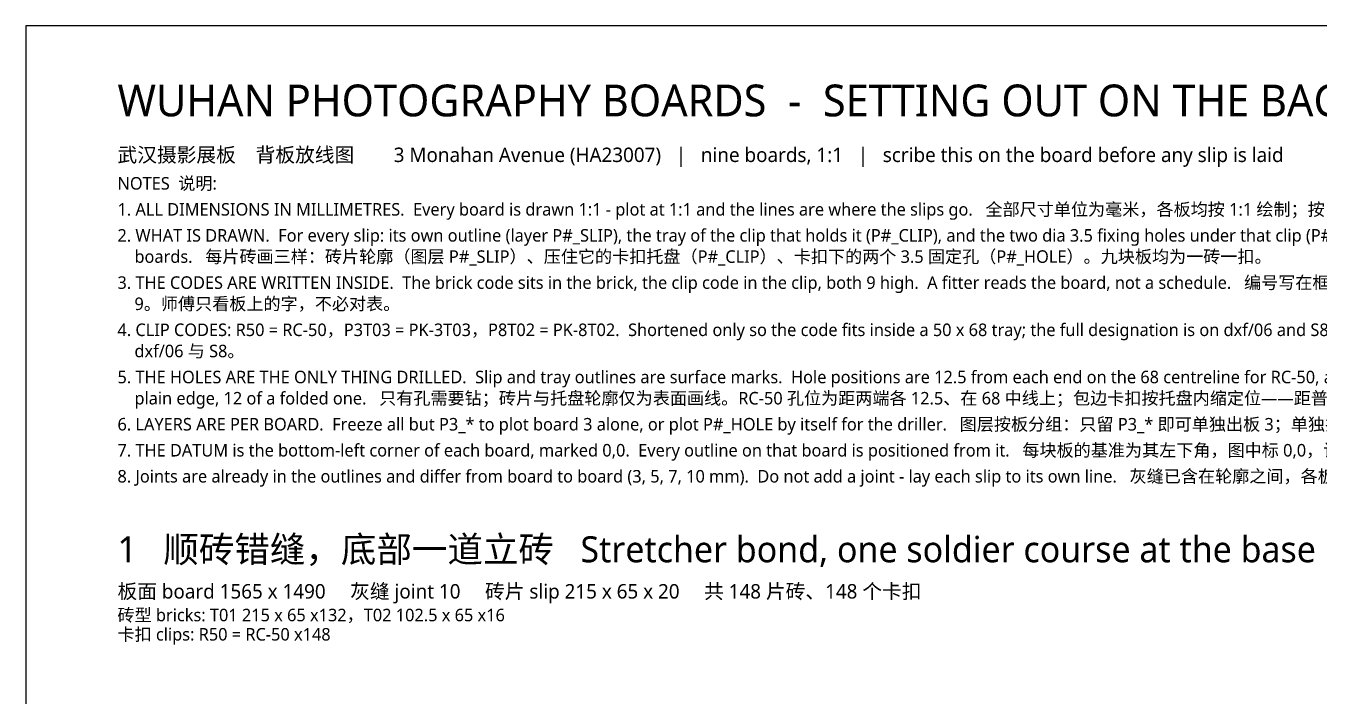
# Model space of a CAD drawing. Header units: millimetres. Extents: x -190 to 8130, y -7782 to 208.
# Drawn here: x -190 to 2492, y -1184 to 208 of the extents above; entities that cross this region are included whole.
import ezdxf
from ezdxf.enums import TextEntityAlignment as Align

# ---------------------------------------------------------------- set-up
doc = ezdxf.new("R2010")
doc.units = ezdxf.units.MM
for name, color, linetype in [('BORDER', 7, 'Continuous'), ('NOTE', 7, 'Continuous'), ('TITLE', 7, 'Continuous')]:
    doc.layers.add(name, color=color, linetype=linetype)
doc.styles.add('CN', font='msyh.ttc')

msp = doc.modelspace()

# ---------------------------------------------------------------- linework, layer by layer
at = {"layer": 'BORDER'}
msp.add_lwpolyline([(-190, -7781.5), (8129.51, -7781.5), (8129.51, 207.69), (-190, 207.69)], close=True, dxfattribs=at)

# ---------------------------------------------------------------- texts
at = {"layer": 'NOTE', "style": 'CN'}
for s, p in [('NOTES  说明:', (0, -140)), ('1. ALL DIMENSIONS IN MILLIMETRES.  Every board is drawn 1:1 - plot at 1:1 and the lines are where the slips go.   全部尺寸单位为毫米，各板均按 1:1 绘制；按 1:1 出图，图上的线就是砖片的位置。', (0, -194)), ('2. WHAT IS DRAWN.  For every slip: its own outline (layer P#_SLIP), the tray of the clip that holds it (P#_CLIP), and the two dia 3.5 fixing holes under that clip (P#_HOLE).  One clip per slip on all nine', (0, -248)), ('    boards.   每片砖画三样：砖片轮廓（图层 P#_SLIP）、压住它的卡扣托盘（P#_CLIP）、卡扣下的两个 3.5 固定孔（P#_HOLE）。九块板均为一砖一扣。', (0, -292)), ('3. THE CODES ARE WRITTEN INSIDE.  The brick code sits in the brick, the clip code in the clip, both 9 high.  A fitter reads the board, not a schedule.   编号写在框里：砖型写在砖片轮廓内，卡扣型写在卡扣托盘内，字高均为', (0, -346)), ('    9。师傅只看板上的字，不必对表。', (0, -390)), ('4. CLIP CODES: R50 = RC-50，P3T03 = PK-3T03，P8T02 = PK-8T02.  Shortened only so the code fits inside a 50 x 68 tray; the full designation is on dxf/06 and S8.   卡扣编号为缩写，只因要写进 50 x 68 的托盘内；全称见', (0, -444)), ('    dxf/06 与 S8。', (0, -488)), ('5. THE HOLES ARE THE ONLY THING DRILLED.  Slip and tray outlines are surface marks.  Hole positions are 12.5 from each end on the 68 centreline for RC-50, and eroded off the tray for a pocket - 8 clear of a', (0, -542)), ('    plain edge, 12 of a folded one.   只有孔需要钻；砖片与托盘轮廓仅为表面画线。RC-50 孔位为距两端各 12.5、在 68 中线上；包边卡扣按托盘内缩定位——距普通边 8，距折边 12。', (0, -586)), ('6. LAYERS ARE PER BOARD.  Freeze all but P3_* to plot board 3 alone, or plot P#_HOLE by itself for the driller.   图层按板分组：只留 P3_* 即可单独出板 3；单独打开 P#_HOLE 可只出钻孔图。', (0, -640)), ('7. THE DATUM is the bottom-left corner of each board, marked 0,0.  Every outline on that board is positioned from it.   每块板的基准为其左下角，图中标 0,0，该板所有轮廓均自此定位。', (0, -694)), ('8. Joints are already in the outlines and differ from board to board (3, 5, 7, 10 mm).  Do not add a joint - lay each slip to its own line.   灰缝已含在轮廓之间，各板不同（3、5、7、10 mm）。不要另留缝，照线贴即可。', (0, -748))]:
    msp.add_text(s, height=26, dxfattribs=at).set_placement(p, align=Align.BOTTOM_LEFT)
at = {"layer": 'TITLE', "style": 'CN'}
for s, height, p in [('WUHAN PHOTOGRAPHY BOARDS  -  SETTING OUT ON THE BACKING BOARD', 66, (0, 0)), ('武汉摄影展板\u3000背板放线图\u3000\u30003 Monahan Avenue (HA23007)   |   nine boards, 1:1   |   scribe this on the board before any slip is laid', 30, (0, -84)), ('1   顺砖错缝，底部一道立砖   Stretcher bond, one soldier course at the base', 54, (0, -922)), ('板面 board 1565 x 1490     灰缝 joint 10     砖片 slip 215 x 65 x 20     共 148 片砖、148 个卡扣', 30, (0, -990)), ('砖型 bricks: T01 215 x 65 x132，T02 102.5 x 65 x16', 26, (0, -1036)), ('卡扣 clips: R50 = RC-50 x148', 26, (0, -1076))]:
    msp.add_text(s, height=height, dxfattribs=at).set_placement(p, align=Align.BOTTOM_LEFT)

doc.saveas('drawing.dxf')
